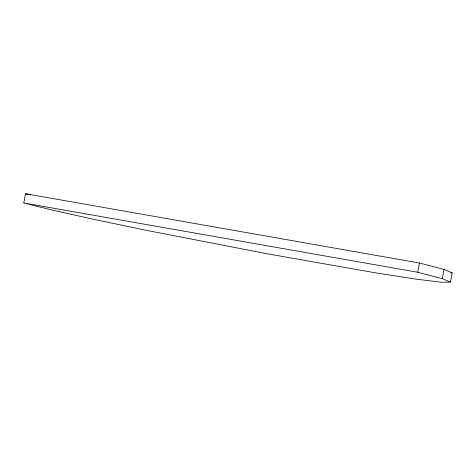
<?xml version="1.0" encoding="UTF-8"?>
<svg xmlns="http://www.w3.org/2000/svg" width="476" height="476" viewBox="0 0 476 476"><rect width="100%" height="100%" fill="white"/><g stroke="black" fill="none" stroke-linecap="round" stroke-linejoin="round"><path stroke-width="0.71" d="M23.8 202.984L25.561 193.744L419.463 263.02L444.043 269.428L452.2 272.849L450.439 282.089L441.544 282.256L416.286 279.156L376.629 273.028L267.304 253.803L146.876 230.432L94.147 219.424L52.027 210.035L23.8 202.984L417.696 272.26L442.275 278.668L450.439 282.089M417.696 272.26L419.463 263.02M442.275 278.668L444.043 269.428M450.718 272.879L452.2 272.849M25.561 193.744L30.5 194.981"/></g></svg>
